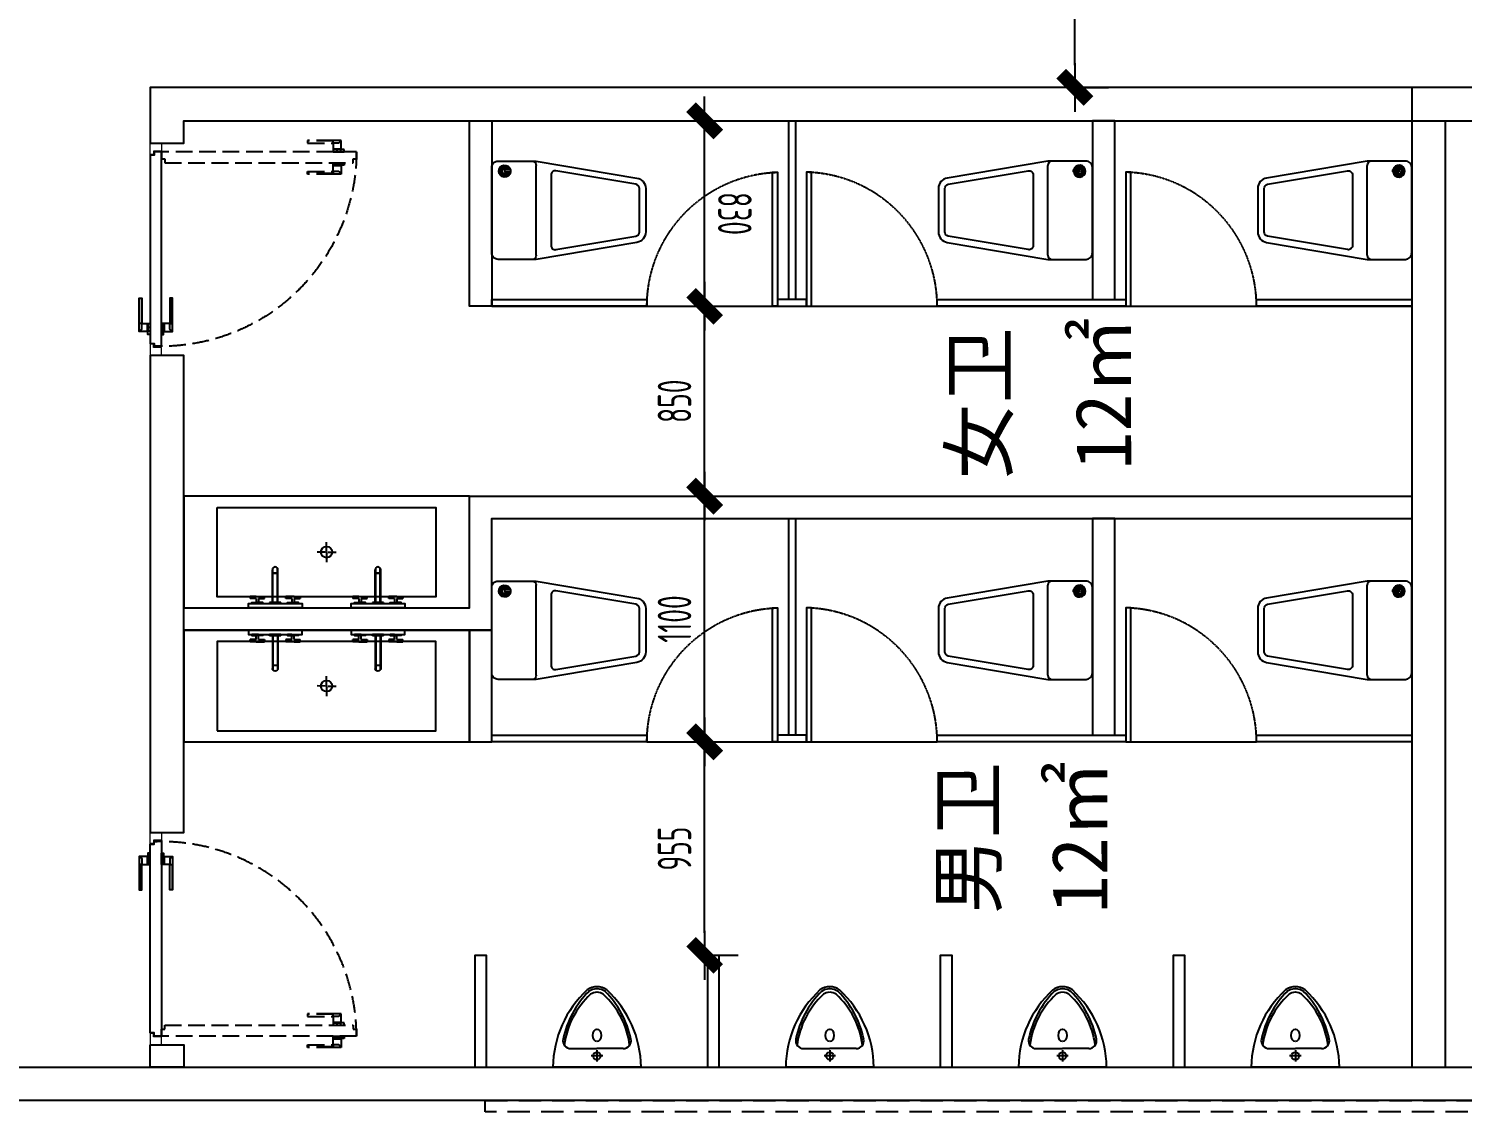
# Model space of a CAD drawing. Header units: millimetres. Extents: x 285006 to 3037698, y -2820855 to 192241.
# Drawn here: x 849811 to 856232, y -336400 to -331590 of the extents above; entities that cross this region are included whole.
import ezdxf
from ezdxf.enums import TextEntityAlignment as Align

# ---------------------------------------------------------------- set-up
doc = ezdxf.new("R2010")
doc.units = ezdxf.units.MM
doc.header["$PDMODE"] = 35
doc.header["$PDSIZE"] = -0.1
for name, pattern in [('DASH', [0.35, 0.25, -0.1]), ('DASHED', [0.75, 0.5, -0.25]), ('HIDDEN', [0.375, 0.25, -0.125])]:
    doc.linetypes.add(name, pattern=pattern)
for name, color, linetype in [('!PboDS-洁具', 31, 'Continuous'), ('!PboDS-门', 60, 'Continuous'), ('___', 4, 'Continuous'), ('DOOR', 60, 'Continuous'), ('DOOR--02', 8, 'Continuous'), ('DS-FINISH', 20, 'Continuous'), ('FF-FURN', 51, 'Continuous'), ('FF-TEXT', 50, 'Continuous'), ('WALL', 255, 'Continuous')]:
    doc.layers.add(name, color=color, linetype=linetype)
doc.styles.add('CCD_DIM', font='archs.shx', dxfattribs={"width": 0.7})
doc.styles.add('DIA', font='')
doc.styles.get('DIA').set_extended_font_data('SimSun')
doc.dimstyles.new('DIM_100', dxfattribs={"dimscale": 100, "dimtxt": 1.5, "dimasz": 1, "dimexe": 1.5, "dimexo": 1.5, "dimgap": 0.6, "dimtad": 1, "dimdec": 0, "dimrnd": 5, "dimzin": 12, "dimdsep": 46, "dimtxsty": 'CCD_DIM', "dimblk": 'CCD_Dimension_Tick', "dimcen": 0.125, "dimclrd": 44, "dimclre": 44, "dimclrt": 50, "dimadec": 0, "dimazin": 0, "dimtfac": 1, "dimtdec": 0, "dimtix": 1, "dimtmove": 2, "dimatfit": 3, "dimldrblk": 'CCD_Leader_Dot', "dimfxl": 5, "dimtvp": 1, "dimtolj": 1, "dimtzin": 0, "dimarcsym": 0})

# ---------------------------------------------------------------- blocks, each defined once
blk = doc.blocks.new('CCD_Dimension_Tick')
at = {"color": 0, "linetype": 'ByBlock'}
for p, q in [((-1.091, 0), (0, 0)), ((0, 0), (1.091, 0))]:
    blk.add_line(p, q, dxfattribs=at)
at = {"color": 0, "linetype": 'Continuous', "const_width": 0.608}
blk.add_lwpolyline([(-0.61, -0.61), (0.61, 0.61)], dxfattribs=at)
blk = doc.blocks.new('*D1141')
at = {"layer": '___', "color": 44, "lineweight": -2, "transparency": 16777216}
for p, q in [((854496.6, -330352.6), (854646.6, -330352.6)), ((854496.5, -331752.6), (854496.6, -330452.6)), ((854496.5, -331852.6), (854646.5, -331852.6))]:
    blk.add_line(p, q, dxfattribs=at)
at = {"layer": 'Defpoints', "color": 0, "transparency": 16777216}
for p in [(854463, -330352.6, 0), (854496.6, -330352.6), (854462.9, -331852.6, 0)]:
    blk.add_point(p, dxfattribs=at)
at = {"layer": '___', "color": 44, "lineweight": -2, "transparency": 16777216, "xscale": 100, "yscale": 100, "zscale": 100}
for p, rotation in [((854496.6, -330352.6), 89.9996466444294), ((854496.5, -331852.6), 269.9996466444294)]:
    blk.add_blockref('CCD_Dimension_Tick', p, dxfattribs=dict(at, rotation=rotation))
at = {"layer": '___', "color": 50, "transparency": 16777216, "insert": (854361.6, -331102.6), "char_height": 150, "attachment_point": 5, "rotation": 89.99965, "style": 'CCD_DIM'}
blk.add_mtext('\\A1;1500', dxfattribs=at)
blk = doc.blocks.new('CCD_Leader_Dot')
at = {"color": 0, "linetype": 'ByBlock'}
blk.add_line((-5, 0), (-10, 0), dxfattribs=at)
at = {"color": 0, "linetype": 'ByBlock', "const_width": 5}
blk.add_lwpolyline([(-2.5, 0, 1), (2.5, 0, 1)], format="xyb", close=True, dxfattribs=at)
blk = doc.blocks.new('A$C17825FF6')
at = {"color": 0, "linetype": 'Continuous'}
for p, q in [((80, 82.4), (197.5, 82.4)), ((315, 82.4), (197.5, 82.4)), ((395, 0), (0, 0))]:
    blk.add_line(p, q, dxfattribs=at)
at = {"color": 39}
for p, q in [((197.5, 75.5), (197.5, 24.5)), ((223, 50), (172, 50))]:
    blk.add_line(p, q, dxfattribs=at)
blk.add_circle((197.5, 50), 17, dxfattribs=at)
at = {"color": 0, "linetype": 'Continuous'}
for centre, radius, start, end in [((479, -6.2), 479, 132.78373, 179.262), ((461.3, 38.9), 424.4, 135.16391, 168.36719), ((194.4, 294), 65.6, 87.3143, 128.46392), ((194.4, 294), 55.6, 87.3143, 128.46392), ((200.6, 294), 65.6, 51.53608, 92.68569), ((200.6, 294), 55.6, 51.53608, 92.68569), ((-66.3, 38.9), 424.4, 11.6328, 44.83608), ((-84, -6.2), 479, 0.73799, 47.21627), ((80, 117.4), 35, 168.36719, 270), ((315, 117.4), 35, 270, 11.6328)]:
    blk.add_arc(centre, radius, start, end, dxfattribs=at)
at = {"color": 39}
for centre, radius, start, end in [((418.9, 52.1), 370.5, 132.37072, 172.95874), ((194.4, 294), 40.6, 87.3143, 128.46392), ((200.6, 294), 40.6, 51.53608, 92.68569), ((-23.9, 52.1), 370.5, 7.04126, 47.62928)]:
    blk.add_arc(centre, radius, start, end, dxfattribs=at)
blk.add_ellipse((197.5, 141.5), major_axis=(0, -28), ratio=0.66455, dxfattribs=at)
blk = doc.blocks.new('M--850')
at = {"layer": 'DOOR'}
blk.add_lwpolyline([(-912, 50), (-38, 50), (-38, 18), (-53, 18), (-53, 0), (-897, 0), (-897, 18), (-912, 18), (-912, 50)], dxfattribs=at)
at = {"layer": 'DOOR--02', "linetype": 'DASH', "ltscale": 300}
for p, q in [((-136, 819), (-136, 705)), ((10, 819), (10, 705))]:
    blk.add_line(p, q, dxfattribs=at)
at = {"layer": 'DOOR--02'}
for p, q in [((-807, 98), (-693, 98)), ((-807, -48), (-693, -48))]:
    blk.add_line(p, q, dxfattribs=at)
at = {"layer": 'DOOR--02', "linetype": 'DASH', "ltscale": 300}
for points in [[(-38, 924), (-38, 50), (-70, 50), (-70, 65), (-88, 65), (-88, 909), (-70, 909), (-70, 924), (-38, 924)], [(-100, 820), (-100, 854.5), (-138, 854.5), (-138, 811.5)], [(-138, 854.5), (-126, 845), (-126, 819)], [(-88, 818.7), (-88, 869), (-98, 869), (-98, 818.7), (-88, 818.7)], [(-98, 852.5), (-88, 852.5)], [(-98, 835.5), (-88, 835.5)], [(-38, 869), (-38, 869)], [(-38, 818.7), (-38, 869), (-28, 869), (-28, 818.7), (-38, 818.7)], [(-28, 852.5), (-38, 852.5)], [(-28, 835.5), (-38, 835.5)], [(-26, 820), (-26, 854.5), (12, 854.5), (12, 811.5)], [(12, 854.5), (0, 845), (0, 819)], [(-138, 819), (-138, 705), (-126, 705), (-126, 819)], [(-128, 819), (-138, 819)], [(-128, 819), (-100, 819), (-100, 819)], [(2, 819), (-26, 819), (-26, 819)], [(12, 819), (12, 705), (0, 705), (0, 819)], [(2, 819), (12, 819)]]:
    blk.add_lwpolyline(points, dxfattribs=at)
for points in [[(-100, 854), (-100, 819.5), (-98, 819.5), (-98, 854)], [(-26, 854), (-26, 819.5), (-28, 819.5), (-28, 854)]]:
    blk.add_lwpolyline(points, close=True, dxfattribs=at)
at = {"layer": 'DOOR--02'}
for points in [[(-808, 62), (-842.5, 62), (-842.5, 100), (-799.5, 100)], [(-807, 100), (-693, 100), (-693, 88), (-807, 88)], [(-807, 90), (-807, 100)], [(-807, 90), (-807, 62), (-807, 62)], [(-806.7, 50), (-857, 50), (-857, 60), (-806.7, 60), (-806.7, 50)], [(-857, 50), (-857, 50)], [(-806.7, 0), (-857, 0), (-857, -10), (-806.7, -10), (-806.7, 0)], [(-808, -12), (-842.5, -12), (-842.5, -50), (-799.5, -50)], [(-807, -40), (-807, -12), (-807, -12)], [(-807, -50), (-693, -50), (-693, -38), (-807, -38)], [(-807, -40), (-807, -50)]]:
    blk.add_lwpolyline(points, dxfattribs=at)
at = {"layer": 'DOOR--02', "ltscale": 0.1}
for points in [[(-842.5, 100), (-833, 88), (-807, 88)], [(-840.5, 60), (-840.5, 50)], [(-823.5, 60), (-823.5, 50)], [(-842.5, -50), (-833, -38), (-807, -38)], [(-840.5, -10), (-840.5, 0)], [(-823.5, -10), (-823.5, 0)]]:
    blk.add_lwpolyline(points, dxfattribs=at)
at = {"layer": 'DOOR--02'}
for points in [[(-842, 62), (-807.5, 62), (-807.5, 60), (-842, 60)], [(-842, -12), (-807.5, -12), (-807.5, -10), (-842, -10)]]:
    blk.add_lwpolyline(points, close=True, dxfattribs=at)
at = {"layer": 'DOOR--02', "linetype": 'DASH', "ltscale": 300}
blk.add_arc((-35, 50), 874, 90.19667, 182.09824, dxfattribs=at)
at = {"layer": 'DS-FINISH', "linetype": 'Continuous', "lineweight": 0, "ltscale": 1000}
for points in [[(-915, 15), (-900, 15), (-900, 0), (-950, 0), (-950, 50), (-915, 50)], [(-35, 15), (-50, 15), (-50, 0), (0, 0), (0, 50), (-35, 50)]]:
    blk.add_lwpolyline(points, close=True, dxfattribs=at)
blk = doc.blocks.new('*U507')
blk.add_blockref('M--850', (0, 0))
blk = doc.blocks.new('做成ACAD TuKuai0408')
at = {"linetype": 'Continuous'}
blk.add_lwpolyline([(0, -191.5, 0.428333), (28.5, -220), (199.3, -220), (650.1, -144.1, 0.366124), (689.7, -97.2), (689.7, 97.2, 0.366124), (650.1, 144.1), (199.3, 220), (28.5, 220, 0.415921), (0, 191.5)], format="xyb", close=True, dxfattribs=at)
blk.add_lwpolyline([(199.3, 201), (199.3, -201)], dxfattribs=at)
blk.add_lwpolyline([(661.2, 97.2), (661.2, -97.2, -0.366124), (645.4, -116), (287.5, -176.3, -0.463996), (265.3, -157.5), (265.3, 157.5, -0.463996), (287.5, 176.3), (645.4, 116, -0.366124), (661.2, 97.2)], format="xyb", dxfattribs=at)
blk.add_lwpolyline([(57.6, -171.2), (85.3, -171.2), (85.3, -180.4), (57.6, -180.4)], close=True, dxfattribs=at)
for centre, radius, start, end in [((180.3, 201), 19, 0, 90), ((57.6, -175.1), 26.5, 8.44092, 348.35302), ((180.3, -201), 19, 270.00001, 0)]:
    blk.add_arc(centre, radius, start, end, dxfattribs=at)
at = {"color": 8, "linetype": 'Continuous'}
for radius, start, end in [(21.5, 10.42825, 345.5854), (16.5, 13.65152, 341.05894), (11.5, 19.82009, 332.20409)]:
    blk.add_arc((57.6, -175.1), radius, start, end, dxfattribs=at)
blk = doc.blocks.new('156g1reh1trh1tr')
at = {"layer": '!PboDS-门'}
blk.add_lwpolyline([(-104292, 114363.7), (-104292, 114393.7), (-105092, 114393.7), (-105092, 114363.7)], close=True, dxfattribs=at)
at = {"layer": '!PboDS-门', "color": 8, "linetype": 'HIDDEN', "ltscale": 10}
blk.add_arc((-104290.7, 114342), 801.7, 90.09168, 178.08956, dxfattribs=at)
blk = doc.blocks.new('DSGDGERGHER')
at = {"layer": '!PboDS-洁具'}
for p, q in [((856577, -58804), (856577, -58777.2)), ((856577, -58777.2), (856587, -58777.2)), ((856577, -58804), (856577, -58840.8)), ((856587, -58804), (856587, -58777.2)), ((856587, -58804), (856604.6, -58804)), ((856587, -58840.8), (856577, -58840.8)), ((856587, -58814), (856604.6, -58814)), ((856587, -58814), (856587, -58840.8)), ((856603.9, -58864), (856603.9, -58913.9)), ((856603.9, -58864), (856608.6, -58864)), ((856608.6, -58864), (856608.6, -58913.9)), ((856471.6, -58879), (856451.6, -58879)), ((856471.6, -58899), (856451.6, -58899)), ((856471.6, -58876.5), (856457.7, -58876.5)), ((856471.6, -58901.5), (856457.7, -58901.5)), ((856471.6, -58901.5), (856471.6, -58876.5)), ((856472.6, -58877.5), (856471.6, -58877.5)), ((856472.6, -58900.5), (856471.6, -58900.5)), ((856603.9, -58876.5), (856472.6, -58876.5)), ((856472.6, -58901.5), (856472.6, -58876.5)), ((856603.9, -58879), (856472.6, -58879)), ((856603.9, -58899), (856472.6, -58899)), ((856603.9, -58901.5), (856472.6, -58901.5)), ((856577, -58974), (856577, -58937.2)), ((856587, -58937.2), (856577, -58937.2)), ((856587, -58964), (856587, -58937.2)), ((856603.9, -58913.9), (856608.6, -58913.9)), ((856577, -58974), (856577, -59000.8)), ((856577, -59000.8), (856587, -59000.8)), ((856587, -58964), (856604.6, -58964)), ((856587, -58974), (856604.6, -58974)), ((856587, -58974), (856587, -59000.8))]:
    blk.add_line(p, q, dxfattribs=at)
for points in [[(856608.7, -58814), (856608.7, -58784.1), (856604.6, -58784.1), (856604.6, -58804)], [(856608.7, -58814), (856608.7, -58814), (856608.7, -58833.9), (856604.6, -58833.9), (856604.6, -58804)], [(856628.4, -59008.9), (856608.6, -59008.9), (856608.6, -58768.9), (856628.4, -58768.9)], [(856628.4, -58768.9), (856628.4, -59008.9)], [(856608.7, -58964), (856608.7, -58964), (856608.7, -58944.1), (856604.6, -58944.1), (856604.6, -58974)], [(856608.7, -58964), (856608.7, -58993.9), (856604.6, -58993.9), (856604.6, -58974)]]:
    blk.add_lwpolyline(points, dxfattribs=at)
blk.add_arc((856457.7, -58889), 12.5, 90.00216, 270.00216, dxfattribs=at)
blk = doc.blocks.new('*D1143')
at = {"layer": '___', "color": 44, "lineweight": -2, "transparency": 16777216}
for p, q in [((852838.6, -334782.6), (852988.6, -334782.6)), ((852838.6, -335638), (852838.6, -334882.6)), ((852838.6, -335738), (852988.6, -335738))]:
    blk.add_line(p, q, dxfattribs=at)
at = {"layer": 'Defpoints', "color": 0, "transparency": 16777216}
for p in [(852712.9, -334782.6), (852838.6, -334782.6), (852712.9, -335738)]:
    blk.add_point(p, dxfattribs=at)
at = {"layer": '___', "color": 44, "lineweight": -2, "transparency": 16777216, "xscale": 100, "yscale": 100, "zscale": 100}
for p, rotation in [((852838.6, -334782.6), 90), ((852838.6, -335738), 270)]:
    blk.add_blockref('CCD_Dimension_Tick', p, dxfattribs=dict(at, rotation=rotation))
at = {"layer": '___', "color": 50, "transparency": 16777216, "insert": (852703.6, -335260.3), "char_height": 150, "attachment_point": 5, "rotation": 90, "style": 'CCD_DIM'}
blk.add_mtext('\\A1;955', dxfattribs=at)
blk = doc.blocks.new('*D1144')
at = {"layer": '___', "color": 44, "lineweight": -2, "transparency": 16777216}
for p, q in [((852838.6, -333682.6), (852988.6, -333682.6)), ((852838.6, -334682.6), (852838.6, -333782.6)), ((852838.6, -334782.6), (852988.6, -334782.6))]:
    blk.add_line(p, q, dxfattribs=at)
at = {"layer": 'Defpoints', "color": 0, "transparency": 16777216}
for p in [(852737.9, -333682.6, 0), (852838.6, -333682.6), (852737.9, -334782.6)]:
    blk.add_point(p, dxfattribs=at)
at = {"layer": '___', "color": 44, "lineweight": -2, "transparency": 16777216, "xscale": 100, "yscale": 100, "zscale": 100}
for p, rotation in [((852838.6, -333682.6), 90), ((852838.6, -334782.6), 270)]:
    blk.add_blockref('CCD_Dimension_Tick', p, dxfattribs=dict(at, rotation=rotation))
at = {"layer": '___', "color": 50, "transparency": 16777216, "insert": (852703.6, -334232.6), "char_height": 150, "attachment_point": 5, "rotation": 90, "style": 'CCD_DIM'}
blk.add_mtext('\\A1;1100', dxfattribs=at)
blk = doc.blocks.new('*D1145')
at = {"layer": '___', "color": 44, "lineweight": -2, "transparency": 16777216}
for p, q in [((852838.6, -332832.6), (852988.6, -332832.6)), ((852838.6, -333582.6), (852838.6, -332932.6)), ((852838.6, -333682.6), (852988.6, -333682.6))]:
    blk.add_line(p, q, dxfattribs=at)
at = {"layer": 'Defpoints', "color": 0, "transparency": 16777216}
for p in [(852737.9, -332832.6, 0), (852838.6, -332832.6), (852737.9, -333682.6, 0)]:
    blk.add_point(p, dxfattribs=at)
at = {"layer": '___', "color": 44, "lineweight": -2, "transparency": 16777216, "xscale": 100, "yscale": 100, "zscale": 100}
for p, rotation in [((852838.6, -332832.6), 90), ((852838.6, -333682.6), 270)]:
    blk.add_blockref('CCD_Dimension_Tick', p, dxfattribs=dict(at, rotation=rotation))
at = {"layer": '___', "color": 50, "transparency": 16777216, "insert": (852703.6, -333257.6), "char_height": 150, "attachment_point": 5, "rotation": 90, "style": 'CCD_DIM'}
blk.add_mtext('\\A1;850', dxfattribs=at)
blk = doc.blocks.new('*D1146')
at = {"layer": '___', "color": 44, "lineweight": -2, "transparency": 16777216}
for p, q in [((852730.2, -332002.6), (852988.6, -332002.6)), ((852838.6, -332732.6), (852838.6, -332102.6)), ((852730.2, -332832.6), (852988.6, -332832.6))]:
    blk.add_line(p, q, dxfattribs=at)
at = {"layer": 'Defpoints', "color": 0, "transparency": 16777216}
for p in [(852580.2, -332002.6, 0), (852838.6, -332002.6), (852580.2, -332832.6)]:
    blk.add_point(p, dxfattribs=at)
at = {"layer": '___', "color": 44, "lineweight": -2, "transparency": 16777216, "xscale": 100, "yscale": 100, "zscale": 100}
for p, rotation in [((852838.6, -332002.6), 90.00046555241417), ((852838.6, -332832.6), 270.0004655524142)]:
    blk.add_blockref('CCD_Dimension_Tick', p, dxfattribs=dict(at, rotation=rotation))
at = {"layer": '___', "color": 50, "transparency": 16777216, "insert": (852973.6, -332417.6), "char_height": 150, "attachment_point": 5, "rotation": 270.00047, "style": 'CCD_DIM'}
blk.add_mtext('\\A1;830', dxfattribs=at)
blk = doc.blocks.new('FGDHFYTJYTJYT')
at = {"layer": 'FF-TEXT', "color": 50, "style": 'DIA'}
for p in [(854599.7, -333223.7, 0), (854493.2, -335209.1, 0)]:
    blk.add_text('12㎡', height=250, rotation=90.08483, dxfattribs=at).set_placement(p, align=Align.MIDDLE)
for s, p in [('女卫', (854194.5, -333267.2, 0)), ('男卫', (854142.7, -335213.4, 0))]:
    blk.add_text(s, height=250, rotation=90.08483, dxfattribs=at).set_placement(p, align=Align.CENTER)

msp = doc.modelspace()

# ---------------------------------------------------------------- linework, layer by layer
at = {"layer": '!PboDS-洁具'}
for p, q in [((851145.5, -333927.7), (851145.4, -333888)), ((851140.5, -333932.8), (851103.4, -333932.9)), ((851145.5, -333937.8), (851145.7, -333977.5)), ((851150.6, -333932.7), (851187.7, -333932.6)), ((851145.5, -334527.4), (851145.7, -334487.7)), ((851140.5, -334532.4), (851103.4, -334532.3)), ((851145.5, -334537.5), (851145.4, -334577.2)), ((851150.6, -334532.5), (851187.7, -334532.6))]:
    msp.add_line(p, q, dxfattribs=at)
at = {"layer": '!PboDS-洁具', "elevation": 0}
for points in [[(853245.2, -332002.6), (853245.2, -332802.6), (853215.2, -332802.6), (853215.2, -332002.6)], [(853880.2, -332832.6), (853880.2, -332802.6), (854725.2, -332802.6), (854725.2, -332832.6)], [(855310.2, -332832.6), (855310.2, -332802.6), (856005.2, -332802.6), (856005.2, -332832.6)], [(853245.2, -333782.6), (853245.2, -334752.6), (853215.2, -334752.6), (853215.2, -333782.6)], [(853880.2, -334782.6), (853880.2, -334752.6), (854725.2, -334752.6), (854725.2, -334782.6)], [(855310.2, -334782.6), (855310.2, -334752.6), (856005.2, -334752.6), (856005.2, -334782.6)]]:
    msp.add_lwpolyline(points, close=True, dxfattribs=at)
at = {"layer": '!PboDS-洁具'}
for points in [[(851885.2, -332832.6), (851885.2, -332802.6), (852580.2, -332802.6), (852580.2, -332832.6)], [(853165.2, -332832.6), (853295.2, -332832.6), (853295.2, -332802.6), (853165.2, -332802.6)], [(850505.6, -334182.6), (851785.2, -334182.6), (851785.2, -333682.6), (850505.6, -333682.6)], [(850655.6, -333732.6), (851635.2, -333732.6), (851635.2, -334132.6), (850655.6, -334132.6)], [(850505.6, -334782.6), (851785.2, -334782.6), (851785.2, -334282.6), (850505.6, -334282.6)], [(850655.6, -334732.6), (851635.2, -334732.6), (851635.2, -334332.6), (850655.6, -334332.6)], [(851885.2, -334782.6), (851885.2, -334752.6), (852580.2, -334752.6), (852580.2, -334782.6)], [(853165.2, -334782.6), (853295.2, -334782.6), (853295.2, -334752.6), (853165.2, -334752.6)]]:
    msp.add_lwpolyline(points, close=True, dxfattribs=at)
for points in [[(851885.2, -332832.6), (856005.2, -332832.6)], [(852580.2, -334782.6), (853165.2, -334782.6)], [(853295.2, -334782.6), (853880.2, -334782.6)], [(851810.2, -336238), (851810.2, -335738), (851860.2, -335738), (851860.2, -336238)], [(852852.7, -336238), (852852.7, -335738), (852902.7, -335738), (852902.7, -336238)], [(853895.2, -336238), (853895.2, -335738), (853945.2, -335738), (853945.2, -336238)], [(854937.7, -336238), (854937.7, -335738), (854987.7, -335738), (854987.7, -336238)]]:
    msp.add_lwpolyline(points, dxfattribs=at)
for points in [[(851145.4, -333932.3, 1), (851145.4, -333933.2, 1)], [(851145.4, -334532.9, -1), (851145.4, -334532, -1)]]:
    msp.add_lwpolyline(points, format="xyb", close=True, dxfattribs=at)
at = {"layer": '!PboDS-洁具', "elevation": 0}
msp.add_lwpolyline([(854725.2, -334782.6), (855310.2, -334782.6)], dxfattribs=at)
at = {"layer": '!PboDS-洁具'}
for centre in [(851145.5, -333932.7), (851145.5, -334532.5)]:
    msp.add_circle(centre, 25.2, dxfattribs=at)
at = {"layer": 'FF-FURN', "linetype": 'DASHED', "ltscale": 200, "elevation": 0}
msp.add_lwpolyline([(856855.8, -336388), (856855.8, -336438), (851855.8, -336438), (851855.8, -336388)], close=True, dxfattribs=at)
at = {"layer": 'WALL', "elevation": 0}
for points in [[(856005.2, -331852.6), (850355.6, -331852.6), (850355.6, -332102.6), (850505.6, -332102.6), (850505.6, -332002.6), (856005.2, -332002.6)], [(856005.2, -332002.6), (856005.2, -336238)], [(856155.2, -332002.6), (856155.2, -336238)], [(850505.6, -334182.6), (851785.2, -334182.6), (851785.2, -333682.6), (856005.2, -333682.6)], [(850505.6, -334282.6), (851885.2, -334282.6), (851885.2, -333782.6), (856005.2, -333782.6)]]:
    msp.add_lwpolyline(points, dxfattribs=at)
for points in [[(856005.2, -331852.6), (856005.2, -332002.6), (858905.8, -332002.6), (858905.8, -331852.6)], [(854575.2, -332802.6), (854675.2, -332802.6), (854675.2, -332002.6), (854575.2, -332002.6)], [(850355.6, -335188), (850505.6, -335188), (850505.6, -333052.6), (850355.6, -333052.6)], [(854575.2, -334752.6), (854675.2, -334752.6), (854675.2, -333782.6), (854575.2, -333782.6)], [(850355.6, -336138), (850505.6, -336138), (850505.6, -336238), (850355.6, -336238)], [(859655.8, -336388), (848755.8, -336388), (848755.8, -336238), (859655.8, -336238)]]:
    msp.add_lwpolyline(points, close=True, dxfattribs=at)
at = {"layer": 'WALL'}
for points in [[(851785.2, -332002.6), (851885.2, -332002.6), (851885.2, -332832.6), (851785.2, -332832.6)], [(851785.2, -334782.6), (851885.2, -334782.6), (851885.2, -334282.6), (851785.2, -334282.6)]]:
    msp.add_lwpolyline(points, close=True, dxfattribs=at)

# ---------------------------------------------------------------- block references
at = {"layer": '!PboDS-洁具', "xscale": -1}
for name, p, rotation in [('做成ACAD TuKuai0408', (851885.2, -332402.6, 0), 180), ('做成ACAD TuKuai0408', (851885.2, -334282.6, 0), 180), ('DSGDGERGHER', (909804.3, -1190911), 270), ('DSGDGERGHER', (910264.3, -1190911), 270)]:
    msp.add_blockref(name, p, dxfattribs=dict(at, rotation=rotation))
at = {"layer": '!PboDS-洁具'}
for name, p, rotation in [('做成ACAD TuKuai0408', (854575.2, -332402.6, 0), 180), ('做成ACAD TuKuai0408', (856005.2, -332402.6, 0), 180), ('DSGDGERGHER', (909804.3, 522445.8), 270), ('DSGDGERGHER', (910264.3, 522445.8), 270), ('做成ACAD TuKuai0408', (854575.2, -334282.6, 0), 180), ('做成ACAD TuKuai0408', (856005.2, -334282.6, 0), 180)]:
    msp.add_blockref(name, p, dxfattribs=dict(at, rotation=rotation))
for p in [(852158.9, -336238, 0), (853201.4, -336238, 0), (854243.9, -336238, 0), (855286.4, -336238, 0)]:
    msp.add_blockref('A$C17825FF6', p, dxfattribs=at)
at = {"layer": '!PboDS-门', "extrusion": (0, 0, -1), "yscale": 0.7499999999720603, "zscale": -0.7499999999720603}
for p, xscale, rotation in [((-938938, -411051.6, 0), 0.7499999999720603, 270), ((-767522.4, -411051.6, 0), -0.7499999999720603, 90), ((-768952.4, -411051.6, 0), -0.7499999999720603, 90), ((-938938, -413001.6), 0.7499999999720603, 270), ((-767522.4, -413001.6), -0.7499999999720603, 90), ((-768952.4, -413001.6), -0.7499999999720603, 90)]:
    msp.add_blockref('156g1reh1trh1tr', p, dxfattribs=dict(at, xscale=xscale, rotation=rotation))
at = {"layer": '___'}
msp.add_blockref('FGDHFYTJYTJYT', (0, 0), dxfattribs=at)
at = {"layer": 'DS-FINISH', "xscale": -1, "rotation": 270}
msp.add_blockref('*U507', (850355.6, -332102.6, 0), dxfattribs=at)
at = {"layer": 'DS-FINISH', "rotation": 270}
msp.add_blockref('*U507', (850355.6, -336138, 0), dxfattribs=at)

# ---------------------------------------------------------------- dimensions: what is measured, and where the dimension line sits
at = {"layer": '___'}
for p1, p2, distance, picture, middle in [((854462.9, -331852.6, 0), (854463, -330352.6, 0), -33.6, '*D1141', (854361.6, -331102.6)), ((852580.2, -332832.6), (852580.2, -332002.6, 0), -258.4, '*D1146', (852973.6, -332417.6)), ((852737.9, -333682.6, 0), (852737.9, -332832.6, 0), -100.7, '*D1145', (852703.6, -333257.6)), ((852737.9, -334782.6), (852737.9, -333682.6, 0), -100.7, '*D1144', (852703.6, -334232.6)), ((852712.9, -335738), (852712.9, -334782.6), -125.7, '*D1143', (852703.6, -335260.3))]:
    dim = msp.add_aligned_dim(p1=p1, p2=p2, distance=distance, dimstyle='DIM_100', override={"dimfxlon": 1}, dxfattribs=at)
    dim.commit()
    dim.dimension.update_dxf_attribs({"geometry": picture, "text_midpoint": middle})

doc.saveas('drawing.dxf')
